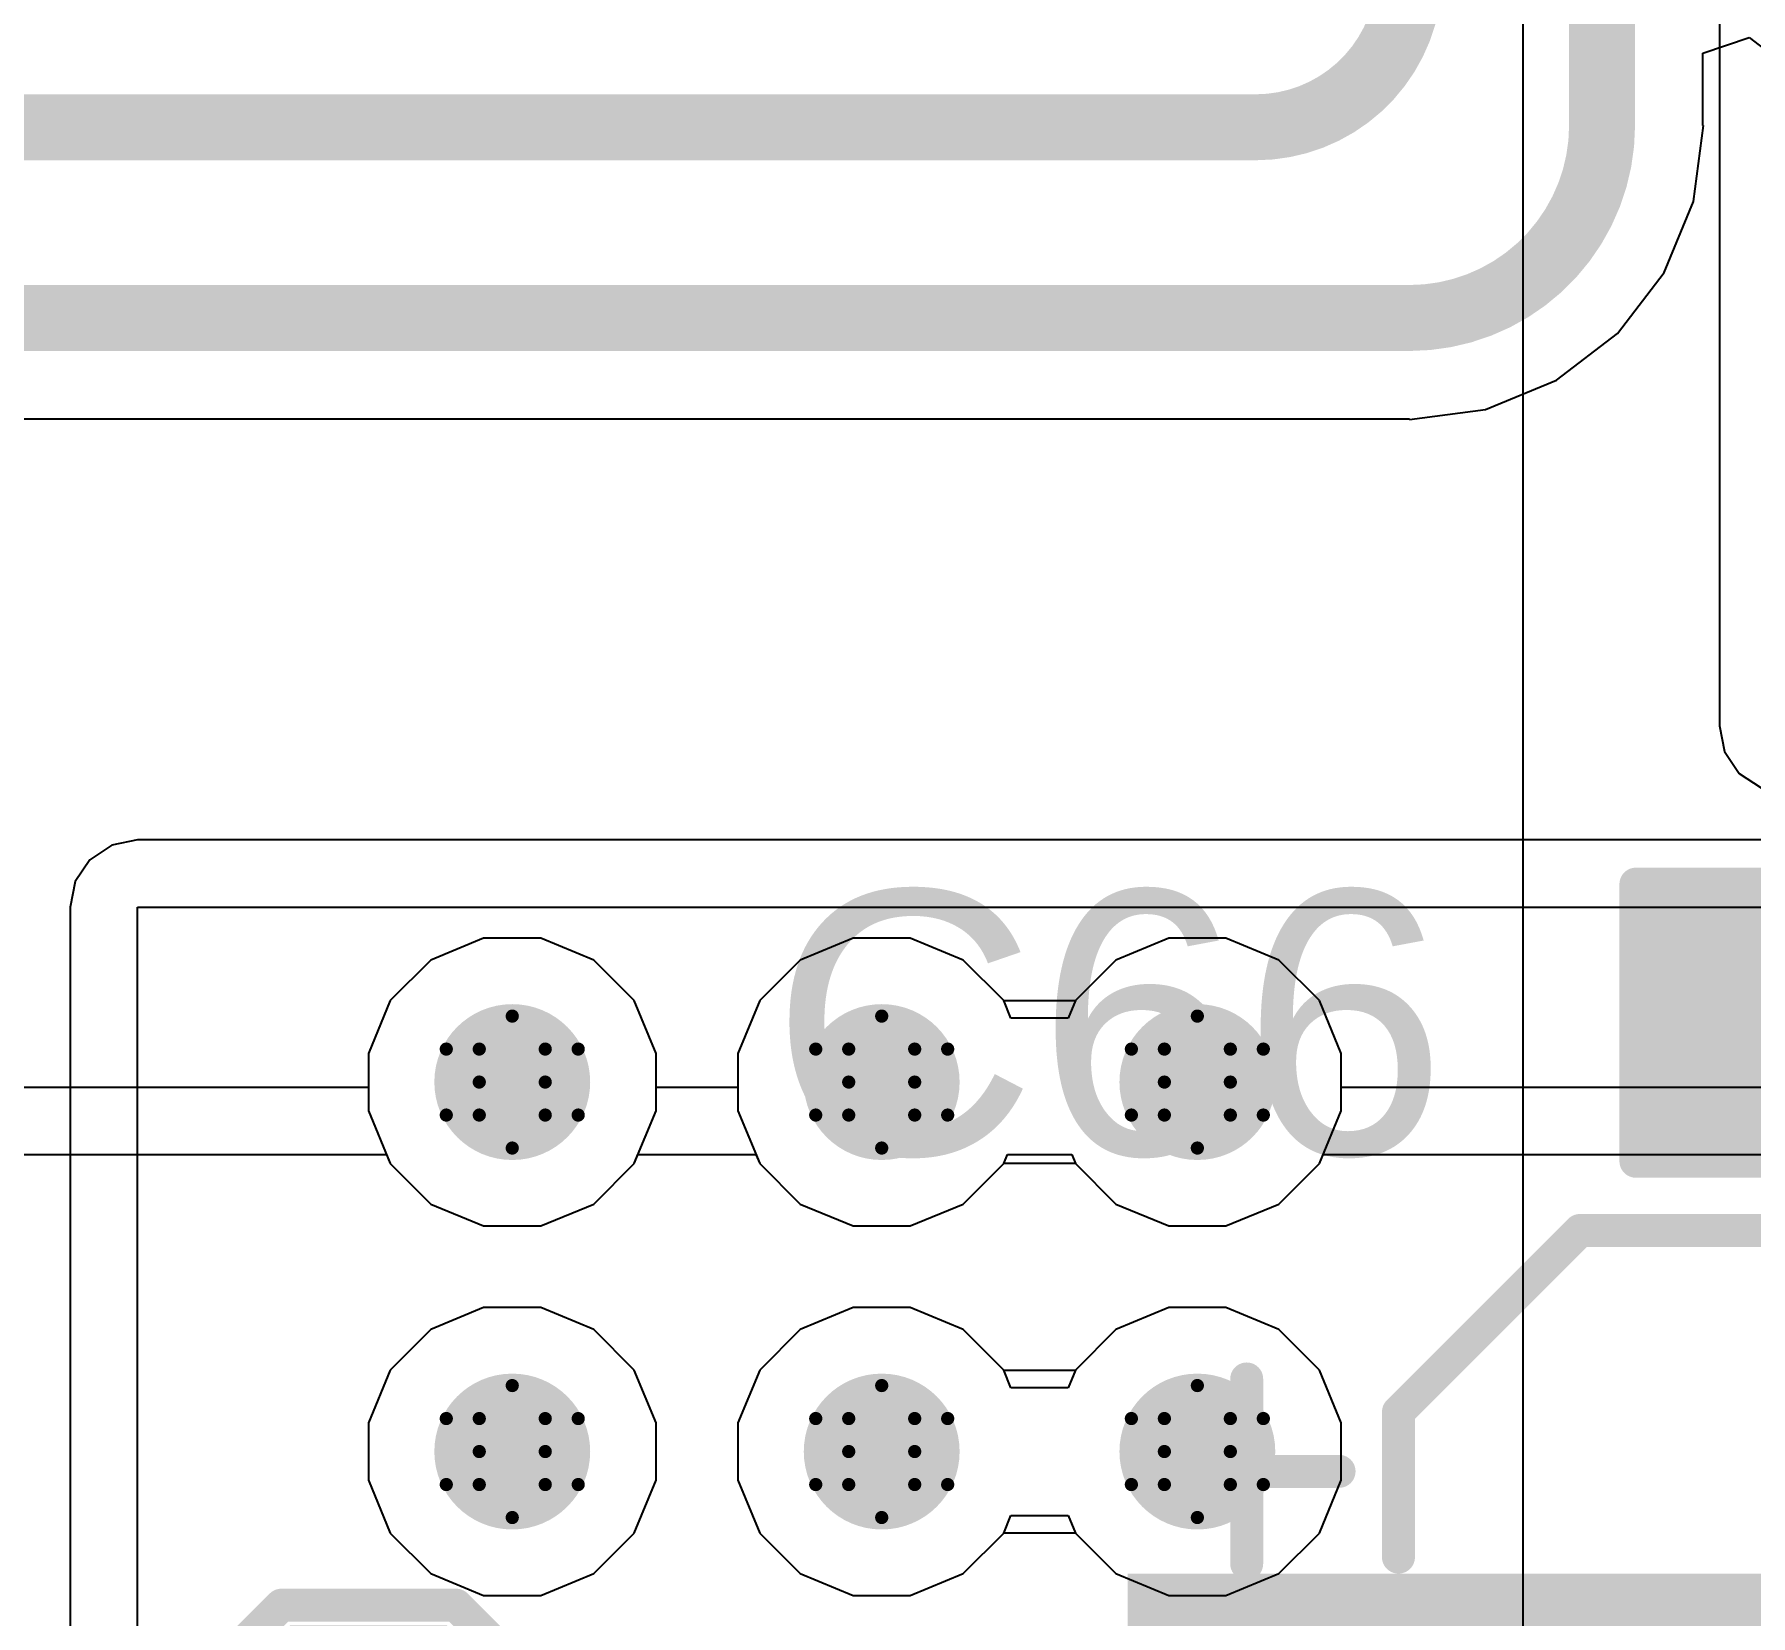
# Model space of a CAD drawing. Header units: inches. Extents: x 24 to 500, y 68 to 269.
# Drawn here: x 353.81 to 360.41, y 127.26 to 133.34 of the extents above; entities that cross this region are included whole.
import ezdxf

# ---------------------------------------------------------------- set-up
doc = ezdxf.new("R2010")
doc.units = ezdxf.units.IN
for name, color, linetype in [('Bottom Layer', 5, 'Continuous'), ('Drill Drawing', 1, 'Continuous'), ('Layer 1', 16, 'Continuous'), ('Layer 2', 76, 'Continuous'), ('Top Layer', 1, 'Continuous'), ('Top Overlay', 2, 'Continuous'), ('Top Paste', 8, 'Continuous'), ('Top Solder', 216, 'Continuous'), ('Via Holes', 16, 'Continuous')]:
    doc.layers.add(name, color=color, linetype=linetype)
doc.styles.add('Arial', font='', dxfattribs={"height": 0.2})
doc.styles.get('Arial').set_extended_font_data('Arial')

# ---------------------------------------------------------------- blocks, each defined once
blk = doc.blocks.new('C___0603_22')
at = {"layer": 'Top Layer'}
for points in [[(-0.381, 0.4445), (-0.381, -0.4445), (-1.143, -0.4445), (-1.143, 0.4445)], [(1.143, 0.4445), (1.143, -0.4445), (0.381, -0.4445), (0.381, 0.4445)]]:
    blk.add_hatch(color=1, dxfattribs=at).paths.add_polyline_path(points)
at = {"layer": 'Top Paste'}
for points in [[(-0.381, 0.4445), (-0.381, -0.4445), (-1.143, -0.4445), (-1.143, 0.4445)], [(1.143, 0.4445), (1.143, -0.4445), (0.381, -0.4445), (0.381, 0.4445)]]:
    blk.add_hatch(color=8, dxfattribs=at).paths.add_polyline_path(points)
at = {"layer": 'Top Solder'}
for points in [[(-0.321, 0.5045), (-0.321, -0.5045), (-1.203, -0.5045), (-1.203, 0.5045)], [(1.203, 0.5045), (1.203, -0.5045), (0.321, -0.5045), (0.321, 0.5045)]]:
    blk.add_hatch(color=216, dxfattribs=at).paths.add_polyline_path(points)
at = {"layer": 'Top Overlay'}
for points in [[(-1.2446, 0.5334, 0.127, 0.127, 0), (-1.2446, -0.5334, 0.127, 0.127, 0)], [(-0.4572, 0.5334, 0.127, 0.127, 0), (-1.2446, 0.5334, 0.127, 0.127, 0)], [(1.2446, 0.5334, 0.127, 0.127, 0), (0.4572, 0.5334, 0.127, 0.127, 0)], [(1.2446, 0.5334, 0.127, 0.127, 0), (1.2446, -0.5334, 0.127, 0.127, 0)], [(-0.4572, -0.5334, 0.127, 0.127, 0), (-1.2446, -0.5334, 0.127, 0.127, 0)], [(1.2446, -0.5334, 0.127, 0.127, 0), (0.4572, -0.5334, 0.127, 0.127, 0)]]:
    blk.add_lwpolyline(points, format="xyseb", dxfattribs=at)
for points in [[(-1.2764, 0.5334, 0.0635, 0.0635, 1), (-1.2128, 0.5334, 0.0635, 0.0635, 1)], [(-1.2764, 0.5334, 0.0635, 0.0635, 1), (-1.2128, 0.5334, 0.0635, 0.0635, 1)], [(-0.4889, 0.5334, 0.0635, 0.0635, 1), (-0.4254, 0.5334, 0.0635, 0.0635, 1)], [(0.4254, 0.5334, 0.0635, 0.0635, 1), (0.4889, 0.5334, 0.0635, 0.0635, 1)], [(1.2128, 0.5334, 0.0635, 0.0635, 1), (1.2764, 0.5334, 0.0635, 0.0635, 1)], [(1.2128, 0.5334, 0.0635, 0.0635, 1), (1.2764, 0.5334, 0.0635, 0.0635, 1)], [(-1.2764, -0.5334, 0.0635, 0.0635, 1), (-1.2128, -0.5334, 0.0635, 0.0635, 1)], [(-1.2764, -0.5334, 0.0635, 0.0635, 1), (-1.2128, -0.5334, 0.0635, 0.0635, 1)], [(-0.4889, -0.5334, 0.0635, 0.0635, 1), (-0.4254, -0.5334, 0.0635, 0.0635, 1)], [(0.4254, -0.5334, 0.0635, 0.0635, 1), (0.4889, -0.5334, 0.0635, 0.0635, 1)], [(1.2128, -0.5334, 0.0635, 0.0635, 1), (1.2764, -0.5334, 0.0635, 0.0635, 1)], [(1.2128, -0.5334, 0.0635, 0.0635, 1), (1.2764, -0.5334, 0.0635, 0.0635, 1)]]:
    blk.add_lwpolyline(points, format="xyseb", close=True, dxfattribs=at)
blk = doc.blocks.new('RVT1E100M0405__23')
at = {"layer": 'Top Layer'}
for points in [[(-3.1, 0.8), (-0.5, 0.8), (-0.5, -0.8), (-3.1, -0.8)], [(0.5, 0.8), (3.1, 0.8), (3.1, -0.8), (0.5, -0.8)]]:
    blk.add_hatch(color=1, dxfattribs=at).paths.add_polyline_path(points)
at = {"layer": 'Top Paste'}
for points in [[(-3.1, 0.8), (-0.5, 0.8), (-0.5, -0.8), (-3.1, -0.8)], [(0.5, 0.8), (3.1, 0.8), (3.1, -0.8), (0.5, -0.8)]]:
    blk.add_hatch(color=8, dxfattribs=at).paths.add_polyline_path(points)
at = {"layer": 'Top Solder'}
for points in [[(-3.2016, 0.9016), (-0.3984, 0.9016), (-0.3984, -0.9016), (-3.2016, -0.9016)], [(0.3984, 0.9016), (3.2016, 0.9016), (3.2016, -0.9016), (0.3984, -0.9016)]]:
    blk.add_hatch(color=216, dxfattribs=at).paths.add_polyline_path(points)
at = {"layer": 'Top Overlay'}
for points in [[(-2.159, 1.524, 0.127, 0.127, 0), (-1.4605, 2.2225, 0.127, 0.127, 0)], [(-1.4605, 2.2225, 0.127, 0.127, 0), (-1.27, 2.2225, 0.127, 0.127, 0)], [(-1.27, 2.2225, 0.127, 0.127, 0), (2.159, 2.2225, 0.127, 0.127, 0)], [(2.159, 0.9906, 0.127, 0.127, 0), (2.159, 2.2225, 0.127, 0.127, 0)], [(-2.7432, 0.9398, 0.127, 0.127, 0), (-2.7432, 1.651, 0.127, 0.127, 0)], [(-2.159, 1.524, 0.127, 0.127, 0), (-2.159, 0.9652, 0.127, 0.127, 0)], [(-3.0988, 1.2954, 0.127, 0.127, 0), (-2.3876, 1.2954, 0.127, 0.127, 0)], [(-2.159, -1.524, 0.127, 0.127, 0), (-2.159, -0.9652, 0.127, 0.127, 0)], [(2.159, -2.2225, 0.127, 0.127, 0), (2.159, -0.9906, 0.127, 0.127, 0)], [(-2.159, -1.524, 0.127, 0.127, 0), (-1.4605, -2.2225, 0.127, 0.127, 0)], [(-1.4605, -2.2225, 0.127, 0.127, 0), (-1.27, -2.2225, 0.127, 0.127, 0)], [(-1.27, -2.2225, 0.127, 0.127, 0), (2.159, -2.2225, 0.127, 0.127, 0)]]:
    blk.add_lwpolyline(points, format="xyseb", dxfattribs=at)
for points in [[(-1.4923, 2.2225, 0.0635, 0.0635, 1), (-1.4287, 2.2225, 0.0635, 0.0635, 1)], [(-1.4923, 2.2225, 0.0635, 0.0635, 1), (-1.4287, 2.2225, 0.0635, 0.0635, 1)], [(-1.3017, 2.2225, 0.0635, 0.0635, 1), (-1.2383, 2.2225, 0.0635, 0.0635, 1)], [(-1.3017, 2.2225, 0.0635, 0.0635, 1), (-1.2383, 2.2225, 0.0635, 0.0635, 1)], [(2.1273, 2.2225, 0.0635, 0.0635, 1), (2.1907, 2.2225, 0.0635, 0.0635, 1)], [(2.1273, 2.2225, 0.0635, 0.0635, 1), (2.1907, 2.2225, 0.0635, 0.0635, 1)], [(-2.775, 1.651, 0.0635, 0.0635, 1), (-2.7115, 1.651, 0.0635, 0.0635, 1)], [(-2.1907, 1.524, 0.0635, 0.0635, 1), (-2.1273, 1.524, 0.0635, 0.0635, 1)], [(-2.1907, 1.524, 0.0635, 0.0635, 1), (-2.1273, 1.524, 0.0635, 0.0635, 1)], [(-3.1305, 1.2954, 0.0635, 0.0635, 1), (-3.0671, 1.2954, 0.0635, 0.0635, 1)], [(-2.4194, 1.2954, 0.0635, 0.0635, 1), (-2.3559, 1.2954, 0.0635, 0.0635, 1)], [(-2.775, 0.9398, 0.0635, 0.0635, 1), (-2.7115, 0.9398, 0.0635, 0.0635, 1)], [(-2.1907, 0.9652, 0.0635, 0.0635, 1), (-2.1272, 0.9652, 0.0635, 0.0635, 1)], [(2.1273, 0.9906, 0.0635, 0.0635, 1), (2.1907, 0.9906, 0.0635, 0.0635, 1)], [(-2.1907, -0.9652, 0.0635, 0.0635, 1), (-2.1272, -0.9652, 0.0635, 0.0635, 1)], [(2.1273, -0.9906, 0.0635, 0.0635, 1), (2.1907, -0.9906, 0.0635, 0.0635, 1)], [(-2.1907, -1.524, 0.0635, 0.0635, 1), (-2.1273, -1.524, 0.0635, 0.0635, 1)], [(-2.1907, -1.524, 0.0635, 0.0635, 1), (-2.1273, -1.524, 0.0635, 0.0635, 1)], [(-1.4923, -2.2225, 0.0635, 0.0635, 1), (-1.4287, -2.2225, 0.0635, 0.0635, 1)], [(-1.4923, -2.2225, 0.0635, 0.0635, 1), (-1.4287, -2.2225, 0.0635, 0.0635, 1)], [(-1.3017, -2.2225, 0.0635, 0.0635, 1), (-1.2383, -2.2225, 0.0635, 0.0635, 1)], [(-1.3017, -2.2225, 0.0635, 0.0635, 1), (-1.2383, -2.2225, 0.0635, 0.0635, 1)], [(2.1273, -2.2225, 0.0635, 0.0635, 1), (2.1907, -2.2225, 0.0635, 0.0635, 1)], [(2.1273, -2.2225, 0.0635, 0.0635, 1), (2.1907, -2.2225, 0.0635, 0.0635, 1)]]:
    blk.add_lwpolyline(points, format="xyseb", close=True, dxfattribs=at)
blk = doc.blocks.new('T____________0_5___165')
at = {"layer": 'Top Layer'}
blk.add_hatch(color=1, dxfattribs=at).paths.add_polyline_path([(0.25, 0.5), (-0.25, 0.5), (-0.5, 0.25), (-0.5, -0.25), (-0.25, -0.5), (0.25, -0.5), (0.5, -0.25), (0.5, 0.25)])
at = {"layer": 'Top Paste'}
blk.add_hatch(color=8, dxfattribs=at).paths.add_polyline_path([(0.25, 0.5), (-0.25, 0.5), (-0.5, 0.25), (-0.5, -0.25), (-0.25, -0.5), (0.25, -0.5), (0.5, -0.25), (0.5, 0.25)])
at = {"layer": 'Top Solder'}
blk.add_hatch(color=216, dxfattribs=at).paths.add_polyline_path([(0.3008, 0.6016), (-0.3008, 0.6016), (-0.6016, 0.3008), (-0.6016, -0.3008), (-0.3008, -0.6016), (0.3008, -0.6016), (0.6016, -0.3008), (0.6016, 0.3008)])
at = {"layer": 'Top Overlay'}
for points in [[(-0.3355, 0.6795, 0.127, 0.127, 0), (-0.6819, 0.3331, 0.127, 0.127, 0)], [(0.3365, 0.6795, 0.127, 0.127, 0), (-0.3355, 0.6795, 0.127, 0.127, 0)], [(0.6836, 0.3323, 0.127, 0.127, 0), (0.3365, 0.6795, 0.127, 0.127, 0)], [(-0.6819, 0.3331, 0.127, 0.127, 0), (-0.6819, -0.3342, 0.127, 0.127, 0)], [(0.6836, 0.3323, 0.127, 0.127, 0), (0.6836, -0.3298, 0.127, 0.127, 0)], [(-0.3374, -0.6786, 0.127, 0.127, 0), (-0.6819, -0.3342, 0.127, 0.127, 0)], [(0.6836, -0.3298, 0.127, 0.127, 0), (0.3349, -0.6786, 0.127, 0.127, 0)], [(0.3349, -0.6786, 0.127, 0.127, 0), (-0.3374, -0.6786, 0.127, 0.127, 0)]]:
    blk.add_lwpolyline(points, format="xyseb", dxfattribs=at)
for points in [[(-0.3673, 0.6795, 0.0635, 0.0635, 1), (-0.3038, 0.6795, 0.0635, 0.0635, 1)], [(-0.3673, 0.6795, 0.0635, 0.0635, 1), (-0.3038, 0.6795, 0.0635, 0.0635, 1)], [(0.3047, 0.6795, 0.0635, 0.0635, 1), (0.3682, 0.6795, 0.0635, 0.0635, 1)], [(0.3047, 0.6795, 0.0635, 0.0635, 1), (0.3682, 0.6795, 0.0635, 0.0635, 1)], [(-0.7136, 0.3331, 0.0635, 0.0635, 1), (-0.6501, 0.3331, 0.0635, 0.0635, 1)], [(-0.7136, 0.3331, 0.0635, 0.0635, 1), (-0.6501, 0.3331, 0.0635, 0.0635, 1)], [(0.6519, 0.3323, 0.0635, 0.0635, 1), (0.7154, 0.3323, 0.0635, 0.0635, 1)], [(0.6519, 0.3323, 0.0635, 0.0635, 1), (0.7154, 0.3323, 0.0635, 0.0635, 1)], [(-0.7136, -0.3342, 0.0635, 0.0635, 1), (-0.6501, -0.3342, 0.0635, 0.0635, 1)], [(-0.7136, -0.3342, 0.0635, 0.0635, 1), (-0.6501, -0.3342, 0.0635, 0.0635, 1)], [(0.6519, -0.3298, 0.0635, 0.0635, 1), (0.7154, -0.3298, 0.0635, 0.0635, 1)], [(0.6519, -0.3298, 0.0635, 0.0635, 1), (0.7154, -0.3298, 0.0635, 0.0635, 1)], [(-0.3691, -0.6786, 0.0635, 0.0635, 1), (-0.3056, -0.6786, 0.0635, 0.0635, 1)], [(-0.3691, -0.6786, 0.0635, 0.0635, 1), (-0.3056, -0.6786, 0.0635, 0.0635, 1)], [(0.3031, -0.6786, 0.0635, 0.0635, 1), (0.3666, -0.6786, 0.0635, 0.0635, 1)], [(0.3031, -0.6786, 0.0635, 0.0635, 1), (0.3666, -0.6786, 0.0635, 0.0635, 1)]]:
    blk.add_lwpolyline(points, format="xyseb", close=True, dxfattribs=at)

msp = doc.modelspace()

# ---------------------------------------------------------------- hatches: boundary and pattern name
at = {"layer": 'Bottom Layer'}
h = msp.add_hatch(color=5, dxfattribs=at)
edge = h.paths.add_edge_path()
edge.add_arc((355.6459, 129.3114), 0.3, 0, 360)
h = msp.add_hatch(color=5, dxfattribs=at)
edge = h.paths.add_edge_path()
edge.add_arc((357.0683, 129.3114), 0.3, 0, 360)
h = msp.add_hatch(color=5, dxfattribs=at)
edge = h.paths.add_edge_path()
edge.add_arc((358.2836, 129.3114), 0.3, 0, 360)
h = msp.add_hatch(color=5, dxfattribs=at)
edge = h.paths.add_edge_path()
edge.add_arc((355.6459, 127.889), 0.3, 0, 360)
h = msp.add_hatch(color=5, dxfattribs=at)
edge = h.paths.add_edge_path()
edge.add_arc((357.0683, 127.889), 0.3, 0, 360)
h = msp.add_hatch(color=5, dxfattribs=at)
edge = h.paths.add_edge_path()
edge.add_arc((358.2836, 127.889), 0.3, 0, 360)
at = {"layer": 'Layer 1'}
h = msp.add_hatch(color=16, dxfattribs=at)
edge = h.paths.add_edge_path()
edge.add_arc((355.6459, 129.3114), 0.3, 0, 360)
h = msp.add_hatch(color=16, dxfattribs=at)
edge = h.paths.add_edge_path()
edge.add_arc((357.0683, 129.3114), 0.3, 0, 360)
h = msp.add_hatch(color=16, dxfattribs=at)
edge = h.paths.add_edge_path()
edge.add_arc((358.2836, 129.3114), 0.3, 0, 360)
h = msp.add_hatch(color=16, dxfattribs=at)
edge = h.paths.add_edge_path()
edge.add_arc((355.6459, 127.889), 0.3, 0, 360)
h = msp.add_hatch(color=16, dxfattribs=at)
edge = h.paths.add_edge_path()
edge.add_arc((357.0683, 127.889), 0.3, 0, 360)
h = msp.add_hatch(color=16, dxfattribs=at)
edge = h.paths.add_edge_path()
edge.add_arc((358.2836, 127.889), 0.3, 0, 360)
at = {"layer": 'Layer 2'}
h = msp.add_hatch(color=76, dxfattribs=at)
edge = h.paths.add_edge_path()
edge.add_arc((355.6459, 129.3114), 0.3, 0, 360)
h = msp.add_hatch(color=76, dxfattribs=at)
edge = h.paths.add_edge_path()
edge.add_arc((357.0683, 129.3114), 0.3, 0, 360)
h = msp.add_hatch(color=76, dxfattribs=at)
edge = h.paths.add_edge_path()
edge.add_arc((358.2836, 129.3114), 0.3, 0, 360)
h = msp.add_hatch(color=76, dxfattribs=at)
edge = h.paths.add_edge_path()
edge.add_arc((355.6459, 127.889), 0.3, 0, 360)
h = msp.add_hatch(color=76, dxfattribs=at)
edge = h.paths.add_edge_path()
edge.add_arc((357.0683, 127.889), 0.3, 0, 360)
h = msp.add_hatch(color=76, dxfattribs=at)
edge = h.paths.add_edge_path()
edge.add_arc((358.2836, 127.889), 0.3, 0, 360)
at = {"layer": 'Top Layer'}
h = msp.add_hatch(color=1, dxfattribs=at)
edge = h.paths.add_edge_path()
edge.add_arc((355.6459, 129.3114), 0.3, 0, 360)
h = msp.add_hatch(color=1, dxfattribs=at)
edge = h.paths.add_edge_path()
edge.add_arc((357.0683, 129.3114), 0.3, 0, 360)
h = msp.add_hatch(color=1, dxfattribs=at)
edge = h.paths.add_edge_path()
edge.add_arc((358.2836, 129.3114), 0.3, 0, 360)
h = msp.add_hatch(color=1, dxfattribs=at)
edge = h.paths.add_edge_path()
edge.add_arc((355.6459, 127.889), 0.3, 0, 360)
h = msp.add_hatch(color=1, dxfattribs=at)
edge = h.paths.add_edge_path()
edge.add_arc((357.0683, 127.889), 0.3, 0, 360)
h = msp.add_hatch(color=1, dxfattribs=at)
edge = h.paths.add_edge_path()
edge.add_arc((358.2836, 127.889), 0.3, 0, 360)
at = {"layer": 'Via Holes'}
h = msp.add_hatch(color=7, dxfattribs=at)
edge = h.paths.add_edge_path()
edge.add_arc((355.6459, 129.3114), 0.15, 0, 360)
h = msp.add_hatch(color=7, dxfattribs=at)
edge = h.paths.add_edge_path()
edge.add_arc((357.0683, 129.3114), 0.15, 0, 360)
h = msp.add_hatch(color=7, dxfattribs=at)
edge = h.paths.add_edge_path()
edge.add_arc((358.2836, 129.3114), 0.15, 0, 360)
h = msp.add_hatch(color=7, dxfattribs=at)
edge = h.paths.add_edge_path()
edge.add_arc((355.6459, 127.889), 0.15, 0, 360)
h = msp.add_hatch(color=7, dxfattribs=at)
edge = h.paths.add_edge_path()
edge.add_arc((357.0683, 127.889), 0.15, 0, 360)
h = msp.add_hatch(color=7, dxfattribs=at)
edge = h.paths.add_edge_path()
edge.add_arc((358.2836, 127.889), 0.15, 0, 360)

# ---------------------------------------------------------------- linework, layer by layer
at = {"layer": 'Bottom Layer'}
for p, q in [((360.294, 137.5297), (360.294, 130.683)), ((360.294, 130.683), (360.3137, 130.5839)), ((360.3137, 130.5839), (360.3699, 130.4999)), ((360.3699, 130.4999), (360.4539, 130.4437)), ((355.5357, 129.8654), (355.332, 129.7811)), ((355.7561, 129.8654), (355.5357, 129.8654)), ((355.9597, 129.7811), (355.7561, 129.8654)), ((356.9581, 129.8654), (356.7544, 129.7811)), ((357.1785, 129.8654), (356.9581, 129.8654)), ((357.3821, 129.7811), (357.1785, 129.8654)), ((358.1734, 129.8654), (357.9698, 129.7811)), ((358.3938, 129.8654), (358.1734, 129.8654)), ((358.5974, 129.7811), (358.3938, 129.8654)), ((355.332, 129.7811), (355.1762, 129.6252)), ((356.1155, 129.6252), (355.9597, 129.7811)), ((356.7544, 129.7811), (356.5986, 129.6252)), ((357.5379, 129.6252), (357.3821, 129.7811)), ((357.9698, 129.7811), (357.814, 129.6252)), ((358.7533, 129.6252), (358.5974, 129.7811)), ((355.1762, 129.6252), (355.0919, 129.4216)), ((356.1999, 129.4216), (356.1155, 129.6252)), ((356.5986, 129.6252), (356.5143, 129.4216)), ((357.5661, 129.5572), (357.5379, 129.6252)), ((357.814, 129.6252), (357.7858, 129.5572)), ((358.8376, 129.4216), (358.7533, 129.6252)), ((357.7858, 129.5572), (357.5661, 129.5572)), ((355.0919, 129.4216), (355.0919, 129.291)), ((356.1999, 129.291), (356.1999, 129.4216)), ((356.5143, 129.4216), (356.5143, 129.291)), ((358.8376, 129.291), (358.8376, 129.4216)), ((355.0919, 129.291), (349.3893, 129.291)), ((356.5143, 129.291), (356.1999, 129.291)), ((362.7955, 129.291), (358.8376, 129.291)), ((347.1672, 129.032), (355.1619, 129.032)), ((355.1619, 129.032), (355.1762, 128.9976)), ((355.1762, 128.9976), (355.332, 128.8417)), ((355.9597, 128.8417), (356.1155, 128.9976)), ((356.1155, 128.9976), (356.1298, 129.032)), ((356.1298, 129.032), (356.5843, 129.032)), ((356.5843, 129.032), (356.5986, 128.9976)), ((356.5986, 128.9976), (356.7544, 128.8417)), ((357.3821, 128.8417), (357.5379, 128.9976)), ((357.5379, 128.9976), (357.5522, 129.032)), ((357.5522, 129.032), (357.7997, 129.032)), ((357.7997, 129.032), (357.814, 128.9976)), ((357.814, 128.9976), (357.9698, 128.8417)), ((358.5974, 128.8417), (358.7533, 128.9976)), ((358.7533, 128.9976), (358.7675, 129.032)), ((358.7675, 129.032), (362.7955, 129.032)), ((355.332, 128.8417), (355.5357, 128.7574)), ((355.7561, 128.7574), (355.9597, 128.8417)), ((356.7544, 128.8417), (356.9581, 128.7574)), ((357.1785, 128.7574), (357.3821, 128.8417)), ((357.9698, 128.8417), (358.1734, 128.7574)), ((358.3938, 128.7574), (358.5974, 128.8417)), ((355.5357, 128.7574), (355.7561, 128.7574)), ((356.9581, 128.7574), (357.1785, 128.7574)), ((358.1734, 128.7574), (358.3938, 128.7574)), ((355.5357, 128.443), (355.332, 128.3587)), ((355.7561, 128.443), (355.5357, 128.443)), ((355.9597, 128.3587), (355.7561, 128.443)), ((356.9581, 128.443), (356.7544, 128.3587)), ((357.1785, 128.443), (356.9581, 128.443)), ((357.3821, 128.3587), (357.1785, 128.443)), ((358.1734, 128.443), (357.9698, 128.3587)), ((358.3938, 128.443), (358.1734, 128.443)), ((358.5974, 128.3587), (358.3938, 128.443)), ((355.332, 128.3587), (355.1762, 128.2028)), ((356.1155, 128.2028), (355.9597, 128.3587)), ((356.7544, 128.3587), (356.5986, 128.2028)), ((357.5379, 128.2028), (357.3821, 128.3587)), ((357.9698, 128.3587), (357.814, 128.2028)), ((358.7533, 128.2028), (358.5974, 128.3587)), ((355.1762, 128.2028), (355.0919, 127.9992)), ((356.1999, 127.9992), (356.1155, 128.2028)), ((356.5986, 128.2028), (356.5143, 127.9992)), ((357.5661, 128.1348), (357.5379, 128.2028)), ((357.814, 128.2028), (357.7858, 128.1348)), ((358.8376, 127.9992), (358.7533, 128.2028)), ((357.7858, 128.1348), (357.5661, 128.1348)), ((355.0919, 127.9992), (355.0919, 127.7788)), ((356.1999, 127.7788), (356.1999, 127.9992)), ((356.5143, 127.9992), (356.5143, 127.7788)), ((358.8376, 127.7788), (358.8376, 127.9992)), ((355.0919, 127.7788), (355.1762, 127.5752)), ((356.1155, 127.5752), (356.1999, 127.7788)), ((356.5143, 127.7788), (356.5986, 127.5752)), ((358.7533, 127.5752), (358.8376, 127.7788)), ((357.5379, 127.5752), (357.5661, 127.6432)), ((357.5661, 127.6432), (357.7858, 127.6432)), ((357.7858, 127.6432), (357.814, 127.5752)), ((355.1762, 127.5752), (355.332, 127.4193)), ((355.9597, 127.4193), (356.1155, 127.5752)), ((356.5986, 127.5752), (356.7544, 127.4193)), ((357.3821, 127.4193), (357.5379, 127.5752)), ((357.814, 127.5752), (357.9698, 127.4193)), ((358.5974, 127.4193), (358.7533, 127.5752)), ((355.332, 127.4193), (355.5357, 127.335)), ((355.7561, 127.335), (355.9597, 127.4193)), ((356.7544, 127.4193), (356.9581, 127.335)), ((357.1785, 127.335), (357.3821, 127.4193)), ((357.9698, 127.4193), (358.1734, 127.335)), ((358.3938, 127.335), (358.5974, 127.4193)), ((355.5357, 127.335), (355.7561, 127.335)), ((356.9581, 127.335), (357.1785, 127.335)), ((358.1734, 127.335), (358.3938, 127.335))]:
    msp.add_line(p, q, dxfattribs=at)
at = {"layer": 'Drill Drawing'}
for points in [[(355.5189, 129.4384, 0.0508, 0.0508, 0), (355.6459, 129.5654, 0.0508, 0.0508, 0)], [(355.6459, 129.5654, 0.0508, 0.0508, 0), (355.7729, 129.4384, 0.0508, 0.0508, 0)], [(356.9413, 129.4384, 0.0508, 0.0508, 0), (357.0683, 129.5654, 0.0508, 0.0508, 0)], [(357.0683, 129.5654, 0.0508, 0.0508, 0), (357.1953, 129.4384, 0.0508, 0.0508, 0)], [(358.1566, 129.4384, 0.0508, 0.0508, 0), (358.2836, 129.5654, 0.0508, 0.0508, 0)], [(358.2836, 129.5654, 0.0508, 0.0508, 0), (358.4106, 129.4384, 0.0508, 0.0508, 0)], [(355.3919, 129.4384, 0.0508, 0.0508, 0), (355.5189, 129.3114, 0.0508, 0.0508, 0)], [(355.3919, 129.4384, 0.0508, 0.0508, 0), (355.5189, 129.4384, 0.0508, 0.0508, 0)], [(355.7729, 129.4384, 0.0508, 0.0508, 0), (355.8999, 129.4384, 0.0508, 0.0508, 0)], [(355.7729, 129.3114, 0.0508, 0.0508, 0), (355.8999, 129.4384, 0.0508, 0.0508, 0)], [(356.8143, 129.4384, 0.0508, 0.0508, 0), (356.9413, 129.3114, 0.0508, 0.0508, 0)], [(356.8143, 129.4384, 0.0508, 0.0508, 0), (356.9413, 129.4384, 0.0508, 0.0508, 0)], [(357.1953, 129.4384, 0.0508, 0.0508, 0), (357.3223, 129.4384, 0.0508, 0.0508, 0)], [(357.1953, 129.3114, 0.0508, 0.0508, 0), (357.3223, 129.4384, 0.0508, 0.0508, 0)], [(358.0296, 129.4384, 0.0508, 0.0508, 0), (358.1566, 129.3114, 0.0508, 0.0508, 0)], [(358.0296, 129.4384, 0.0508, 0.0508, 0), (358.1566, 129.4384, 0.0508, 0.0508, 0)], [(358.4106, 129.4384, 0.0508, 0.0508, 0), (358.5376, 129.4384, 0.0508, 0.0508, 0)], [(358.4106, 129.3114, 0.0508, 0.0508, 0), (358.5376, 129.4384, 0.0508, 0.0508, 0)], [(355.3919, 129.1844, 0.0508, 0.0508, 0), (355.5189, 129.3114, 0.0508, 0.0508, 0)], [(355.7729, 129.3114, 0.0508, 0.0508, 0), (355.8999, 129.1844, 0.0508, 0.0508, 0)], [(356.8143, 129.1844, 0.0508, 0.0508, 0), (356.9413, 129.3114, 0.0508, 0.0508, 0)], [(357.1953, 129.3114, 0.0508, 0.0508, 0), (357.3223, 129.1844, 0.0508, 0.0508, 0)], [(358.0296, 129.1844, 0.0508, 0.0508, 0), (358.1566, 129.3114, 0.0508, 0.0508, 0)], [(358.4106, 129.3114, 0.0508, 0.0508, 0), (358.5376, 129.1844, 0.0508, 0.0508, 0)], [(355.3919, 129.1844, 0.0508, 0.0508, 0), (355.5189, 129.1844, 0.0508, 0.0508, 0)], [(355.5189, 129.1844, 0.0508, 0.0508, 0), (355.6459, 129.0574, 0.0508, 0.0508, 0)], [(355.6459, 129.0574, 0.0508, 0.0508, 0), (355.7729, 129.1844, 0.0508, 0.0508, 0)], [(355.7729, 129.1844, 0.0508, 0.0508, 0), (355.8999, 129.1844, 0.0508, 0.0508, 0)], [(356.8143, 129.1844, 0.0508, 0.0508, 0), (356.9413, 129.1844, 0.0508, 0.0508, 0)], [(356.9413, 129.1844, 0.0508, 0.0508, 0), (357.0683, 129.0574, 0.0508, 0.0508, 0)], [(357.0683, 129.0574, 0.0508, 0.0508, 0), (357.1953, 129.1844, 0.0508, 0.0508, 0)], [(357.1953, 129.1844, 0.0508, 0.0508, 0), (357.3223, 129.1844, 0.0508, 0.0508, 0)], [(358.0296, 129.1844, 0.0508, 0.0508, 0), (358.1566, 129.1844, 0.0508, 0.0508, 0)], [(358.1566, 129.1844, 0.0508, 0.0508, 0), (358.2836, 129.0574, 0.0508, 0.0508, 0)], [(358.2836, 129.0574, 0.0508, 0.0508, 0), (358.4106, 129.1844, 0.0508, 0.0508, 0)], [(358.4106, 129.1844, 0.0508, 0.0508, 0), (358.5376, 129.1844, 0.0508, 0.0508, 0)], [(355.5189, 128.016, 0.0508, 0.0508, 0), (355.6459, 128.143, 0.0508, 0.0508, 0)], [(355.6459, 128.143, 0.0508, 0.0508, 0), (355.7729, 128.016, 0.0508, 0.0508, 0)], [(356.9413, 128.016, 0.0508, 0.0508, 0), (357.0683, 128.143, 0.0508, 0.0508, 0)], [(357.0683, 128.143, 0.0508, 0.0508, 0), (357.1953, 128.016, 0.0508, 0.0508, 0)], [(358.1566, 128.016, 0.0508, 0.0508, 0), (358.2836, 128.143, 0.0508, 0.0508, 0)], [(358.2836, 128.143, 0.0508, 0.0508, 0), (358.4106, 128.016, 0.0508, 0.0508, 0)], [(355.3919, 128.016, 0.0508, 0.0508, 0), (355.5189, 127.889, 0.0508, 0.0508, 0)], [(355.3919, 128.016, 0.0508, 0.0508, 0), (355.5189, 128.016, 0.0508, 0.0508, 0)], [(355.7729, 128.016, 0.0508, 0.0508, 0), (355.8999, 128.016, 0.0508, 0.0508, 0)], [(355.7729, 127.889, 0.0508, 0.0508, 0), (355.8999, 128.016, 0.0508, 0.0508, 0)], [(356.8143, 128.016, 0.0508, 0.0508, 0), (356.9413, 127.889, 0.0508, 0.0508, 0)], [(356.8143, 128.016, 0.0508, 0.0508, 0), (356.9413, 128.016, 0.0508, 0.0508, 0)], [(357.1953, 128.016, 0.0508, 0.0508, 0), (357.3223, 128.016, 0.0508, 0.0508, 0)], [(357.1953, 127.889, 0.0508, 0.0508, 0), (357.3223, 128.016, 0.0508, 0.0508, 0)], [(358.0296, 128.016, 0.0508, 0.0508, 0), (358.1566, 127.889, 0.0508, 0.0508, 0)], [(358.0296, 128.016, 0.0508, 0.0508, 0), (358.1566, 128.016, 0.0508, 0.0508, 0)], [(358.4106, 128.016, 0.0508, 0.0508, 0), (358.5376, 128.016, 0.0508, 0.0508, 0)], [(358.4106, 127.889, 0.0508, 0.0508, 0), (358.5376, 128.016, 0.0508, 0.0508, 0)], [(355.3919, 127.762, 0.0508, 0.0508, 0), (355.5189, 127.889, 0.0508, 0.0508, 0)], [(355.7729, 127.889, 0.0508, 0.0508, 0), (355.8999, 127.762, 0.0508, 0.0508, 0)], [(356.8143, 127.762, 0.0508, 0.0508, 0), (356.9413, 127.889, 0.0508, 0.0508, 0)], [(357.1953, 127.889, 0.0508, 0.0508, 0), (357.3223, 127.762, 0.0508, 0.0508, 0)], [(358.0296, 127.762, 0.0508, 0.0508, 0), (358.1566, 127.889, 0.0508, 0.0508, 0)], [(358.4106, 127.889, 0.0508, 0.0508, 0), (358.5376, 127.762, 0.0508, 0.0508, 0)], [(355.3919, 127.762, 0.0508, 0.0508, 0), (355.5189, 127.762, 0.0508, 0.0508, 0)], [(355.5189, 127.762, 0.0508, 0.0508, 0), (355.6459, 127.635, 0.0508, 0.0508, 0)], [(355.6459, 127.635, 0.0508, 0.0508, 0), (355.7729, 127.762, 0.0508, 0.0508, 0)], [(355.7729, 127.762, 0.0508, 0.0508, 0), (355.8999, 127.762, 0.0508, 0.0508, 0)], [(356.8143, 127.762, 0.0508, 0.0508, 0), (356.9413, 127.762, 0.0508, 0.0508, 0)], [(356.9413, 127.762, 0.0508, 0.0508, 0), (357.0683, 127.635, 0.0508, 0.0508, 0)], [(357.0683, 127.635, 0.0508, 0.0508, 0), (357.1953, 127.762, 0.0508, 0.0508, 0)], [(357.1953, 127.762, 0.0508, 0.0508, 0), (357.3223, 127.762, 0.0508, 0.0508, 0)], [(358.0296, 127.762, 0.0508, 0.0508, 0), (358.1566, 127.762, 0.0508, 0.0508, 0)], [(358.1566, 127.762, 0.0508, 0.0508, 0), (358.2836, 127.635, 0.0508, 0.0508, 0)], [(358.2836, 127.635, 0.0508, 0.0508, 0), (358.4106, 127.762, 0.0508, 0.0508, 0)], [(358.4106, 127.762, 0.0508, 0.0508, 0), (358.5376, 127.762, 0.0508, 0.0508, 0)]]:
    msp.add_lwpolyline(points, format="xyseb", dxfattribs=at)
for points in [[(355.6332, 129.5654, 0.0254, 0.0254, 1), (355.6586, 129.5654, 0.0254, 0.0254, 1)], [(355.6332, 129.5654, 0.0254, 0.0254, 1), (355.6586, 129.5654, 0.0254, 0.0254, 1)], [(357.0556, 129.5654, 0.0254, 0.0254, 1), (357.081, 129.5654, 0.0254, 0.0254, 1)], [(357.0556, 129.5654, 0.0254, 0.0254, 1), (357.081, 129.5654, 0.0254, 0.0254, 1)], [(358.2709, 129.5654, 0.0254, 0.0254, 1), (358.2963, 129.5654, 0.0254, 0.0254, 1)], [(358.2709, 129.5654, 0.0254, 0.0254, 1), (358.2963, 129.5654, 0.0254, 0.0254, 1)], [(355.3792, 129.4384, 0.0254, 0.0254, 1), (355.4046, 129.4384, 0.0254, 0.0254, 1)], [(355.3792, 129.4384, 0.0254, 0.0254, 1), (355.4046, 129.4384, 0.0254, 0.0254, 1)], [(355.5062, 129.4384, 0.0254, 0.0254, 1), (355.5316, 129.4384, 0.0254, 0.0254, 1)], [(355.5062, 129.4384, 0.0254, 0.0254, 1), (355.5316, 129.4384, 0.0254, 0.0254, 1)], [(355.7602, 129.4384, 0.0254, 0.0254, 1), (355.7856, 129.4384, 0.0254, 0.0254, 1)], [(355.7602, 129.4384, 0.0254, 0.0254, 1), (355.7856, 129.4384, 0.0254, 0.0254, 1)], [(355.8872, 129.4384, 0.0254, 0.0254, 1), (355.9126, 129.4384, 0.0254, 0.0254, 1)], [(355.8872, 129.4384, 0.0254, 0.0254, 1), (355.9126, 129.4384, 0.0254, 0.0254, 1)], [(356.8016, 129.4384, 0.0254, 0.0254, 1), (356.827, 129.4384, 0.0254, 0.0254, 1)], [(356.8016, 129.4384, 0.0254, 0.0254, 1), (356.827, 129.4384, 0.0254, 0.0254, 1)], [(356.9286, 129.4384, 0.0254, 0.0254, 1), (356.954, 129.4384, 0.0254, 0.0254, 1)], [(356.9286, 129.4384, 0.0254, 0.0254, 1), (356.954, 129.4384, 0.0254, 0.0254, 1)], [(357.1826, 129.4384, 0.0254, 0.0254, 1), (357.208, 129.4384, 0.0254, 0.0254, 1)], [(357.1826, 129.4384, 0.0254, 0.0254, 1), (357.208, 129.4384, 0.0254, 0.0254, 1)], [(357.3096, 129.4384, 0.0254, 0.0254, 1), (357.335, 129.4384, 0.0254, 0.0254, 1)], [(357.3096, 129.4384, 0.0254, 0.0254, 1), (357.335, 129.4384, 0.0254, 0.0254, 1)], [(358.0169, 129.4384, 0.0254, 0.0254, 1), (358.0423, 129.4384, 0.0254, 0.0254, 1)], [(358.0169, 129.4384, 0.0254, 0.0254, 1), (358.0423, 129.4384, 0.0254, 0.0254, 1)], [(358.1439, 129.4384, 0.0254, 0.0254, 1), (358.1693, 129.4384, 0.0254, 0.0254, 1)], [(358.1439, 129.4384, 0.0254, 0.0254, 1), (358.1693, 129.4384, 0.0254, 0.0254, 1)], [(358.3979, 129.4384, 0.0254, 0.0254, 1), (358.4233, 129.4384, 0.0254, 0.0254, 1)], [(358.3979, 129.4384, 0.0254, 0.0254, 1), (358.4233, 129.4384, 0.0254, 0.0254, 1)], [(358.5249, 129.4384, 0.0254, 0.0254, 1), (358.5503, 129.4384, 0.0254, 0.0254, 1)], [(358.5249, 129.4384, 0.0254, 0.0254, 1), (358.5503, 129.4384, 0.0254, 0.0254, 1)], [(355.5062, 129.3114, 0.0254, 0.0254, 1), (355.5316, 129.3114, 0.0254, 0.0254, 1)], [(355.5062, 129.3114, 0.0254, 0.0254, 1), (355.5316, 129.3114, 0.0254, 0.0254, 1)], [(355.7602, 129.3114, 0.0254, 0.0254, 1), (355.7856, 129.3114, 0.0254, 0.0254, 1)], [(355.7602, 129.3114, 0.0254, 0.0254, 1), (355.7856, 129.3114, 0.0254, 0.0254, 1)], [(356.9286, 129.3114, 0.0254, 0.0254, 1), (356.954, 129.3114, 0.0254, 0.0254, 1)], [(356.9286, 129.3114, 0.0254, 0.0254, 1), (356.954, 129.3114, 0.0254, 0.0254, 1)], [(357.1826, 129.3114, 0.0254, 0.0254, 1), (357.208, 129.3114, 0.0254, 0.0254, 1)], [(357.1826, 129.3114, 0.0254, 0.0254, 1), (357.208, 129.3114, 0.0254, 0.0254, 1)], [(358.1439, 129.3114, 0.0254, 0.0254, 1), (358.1693, 129.3114, 0.0254, 0.0254, 1)], [(358.1439, 129.3114, 0.0254, 0.0254, 1), (358.1693, 129.3114, 0.0254, 0.0254, 1)], [(358.3979, 129.3114, 0.0254, 0.0254, 1), (358.4233, 129.3114, 0.0254, 0.0254, 1)], [(358.3979, 129.3114, 0.0254, 0.0254, 1), (358.4233, 129.3114, 0.0254, 0.0254, 1)], [(355.3792, 129.1844, 0.0254, 0.0254, 1), (355.4046, 129.1844, 0.0254, 0.0254, 1)], [(355.3792, 129.1844, 0.0254, 0.0254, 1), (355.4046, 129.1844, 0.0254, 0.0254, 1)], [(355.5062, 129.1844, 0.0254, 0.0254, 1), (355.5316, 129.1844, 0.0254, 0.0254, 1)], [(355.5062, 129.1844, 0.0254, 0.0254, 1), (355.5316, 129.1844, 0.0254, 0.0254, 1)], [(355.7602, 129.1844, 0.0254, 0.0254, 1), (355.7856, 129.1844, 0.0254, 0.0254, 1)], [(355.7602, 129.1844, 0.0254, 0.0254, 1), (355.7856, 129.1844, 0.0254, 0.0254, 1)], [(355.8872, 129.1844, 0.0254, 0.0254, 1), (355.9126, 129.1844, 0.0254, 0.0254, 1)], [(355.8872, 129.1844, 0.0254, 0.0254, 1), (355.9126, 129.1844, 0.0254, 0.0254, 1)], [(356.8016, 129.1844, 0.0254, 0.0254, 1), (356.827, 129.1844, 0.0254, 0.0254, 1)], [(356.8016, 129.1844, 0.0254, 0.0254, 1), (356.827, 129.1844, 0.0254, 0.0254, 1)], [(356.9286, 129.1844, 0.0254, 0.0254, 1), (356.954, 129.1844, 0.0254, 0.0254, 1)], [(356.9286, 129.1844, 0.0254, 0.0254, 1), (356.954, 129.1844, 0.0254, 0.0254, 1)], [(357.1826, 129.1844, 0.0254, 0.0254, 1), (357.208, 129.1844, 0.0254, 0.0254, 1)], [(357.1826, 129.1844, 0.0254, 0.0254, 1), (357.208, 129.1844, 0.0254, 0.0254, 1)], [(357.3096, 129.1844, 0.0254, 0.0254, 1), (357.335, 129.1844, 0.0254, 0.0254, 1)], [(357.3096, 129.1844, 0.0254, 0.0254, 1), (357.335, 129.1844, 0.0254, 0.0254, 1)], [(358.0169, 129.1844, 0.0254, 0.0254, 1), (358.0423, 129.1844, 0.0254, 0.0254, 1)], [(358.0169, 129.1844, 0.0254, 0.0254, 1), (358.0423, 129.1844, 0.0254, 0.0254, 1)], [(358.1439, 129.1844, 0.0254, 0.0254, 1), (358.1693, 129.1844, 0.0254, 0.0254, 1)], [(358.1439, 129.1844, 0.0254, 0.0254, 1), (358.1693, 129.1844, 0.0254, 0.0254, 1)], [(358.3979, 129.1844, 0.0254, 0.0254, 1), (358.4233, 129.1844, 0.0254, 0.0254, 1)], [(358.3979, 129.1844, 0.0254, 0.0254, 1), (358.4233, 129.1844, 0.0254, 0.0254, 1)], [(358.5249, 129.1844, 0.0254, 0.0254, 1), (358.5503, 129.1844, 0.0254, 0.0254, 1)], [(358.5249, 129.1844, 0.0254, 0.0254, 1), (358.5503, 129.1844, 0.0254, 0.0254, 1)], [(355.6332, 129.0574, 0.0254, 0.0254, 1), (355.6586, 129.0574, 0.0254, 0.0254, 1)], [(355.6332, 129.0574, 0.0254, 0.0254, 1), (355.6586, 129.0574, 0.0254, 0.0254, 1)], [(357.0556, 129.0574, 0.0254, 0.0254, 1), (357.081, 129.0574, 0.0254, 0.0254, 1)], [(357.0556, 129.0574, 0.0254, 0.0254, 1), (357.081, 129.0574, 0.0254, 0.0254, 1)], [(358.2709, 129.0574, 0.0254, 0.0254, 1), (358.2963, 129.0574, 0.0254, 0.0254, 1)], [(358.2709, 129.0574, 0.0254, 0.0254, 1), (358.2963, 129.0574, 0.0254, 0.0254, 1)], [(355.6332, 128.143, 0.0254, 0.0254, 1), (355.6586, 128.143, 0.0254, 0.0254, 1)], [(355.6332, 128.143, 0.0254, 0.0254, 1), (355.6586, 128.143, 0.0254, 0.0254, 1)], [(357.0556, 128.143, 0.0254, 0.0254, 1), (357.081, 128.143, 0.0254, 0.0254, 1)], [(357.0556, 128.143, 0.0254, 0.0254, 1), (357.081, 128.143, 0.0254, 0.0254, 1)], [(358.2709, 128.143, 0.0254, 0.0254, 1), (358.2963, 128.143, 0.0254, 0.0254, 1)], [(358.2709, 128.143, 0.0254, 0.0254, 1), (358.2963, 128.143, 0.0254, 0.0254, 1)], [(355.3792, 128.016, 0.0254, 0.0254, 1), (355.4046, 128.016, 0.0254, 0.0254, 1)], [(355.3792, 128.016, 0.0254, 0.0254, 1), (355.4046, 128.016, 0.0254, 0.0254, 1)], [(355.5062, 128.016, 0.0254, 0.0254, 1), (355.5316, 128.016, 0.0254, 0.0254, 1)], [(355.5062, 128.016, 0.0254, 0.0254, 1), (355.5316, 128.016, 0.0254, 0.0254, 1)], [(355.7602, 128.016, 0.0254, 0.0254, 1), (355.7856, 128.016, 0.0254, 0.0254, 1)], [(355.7602, 128.016, 0.0254, 0.0254, 1), (355.7856, 128.016, 0.0254, 0.0254, 1)], [(355.8872, 128.016, 0.0254, 0.0254, 1), (355.9126, 128.016, 0.0254, 0.0254, 1)], [(355.8872, 128.016, 0.0254, 0.0254, 1), (355.9126, 128.016, 0.0254, 0.0254, 1)], [(356.8016, 128.016, 0.0254, 0.0254, 1), (356.827, 128.016, 0.0254, 0.0254, 1)], [(356.8016, 128.016, 0.0254, 0.0254, 1), (356.827, 128.016, 0.0254, 0.0254, 1)], [(356.9286, 128.016, 0.0254, 0.0254, 1), (356.954, 128.016, 0.0254, 0.0254, 1)], [(356.9286, 128.016, 0.0254, 0.0254, 1), (356.954, 128.016, 0.0254, 0.0254, 1)], [(357.1826, 128.016, 0.0254, 0.0254, 1), (357.208, 128.016, 0.0254, 0.0254, 1)], [(357.1826, 128.016, 0.0254, 0.0254, 1), (357.208, 128.016, 0.0254, 0.0254, 1)], [(357.3096, 128.016, 0.0254, 0.0254, 1), (357.335, 128.016, 0.0254, 0.0254, 1)], [(357.3096, 128.016, 0.0254, 0.0254, 1), (357.335, 128.016, 0.0254, 0.0254, 1)], [(358.0169, 128.016, 0.0254, 0.0254, 1), (358.0423, 128.016, 0.0254, 0.0254, 1)], [(358.0169, 128.016, 0.0254, 0.0254, 1), (358.0423, 128.016, 0.0254, 0.0254, 1)], [(358.1439, 128.016, 0.0254, 0.0254, 1), (358.1693, 128.016, 0.0254, 0.0254, 1)], [(358.1439, 128.016, 0.0254, 0.0254, 1), (358.1693, 128.016, 0.0254, 0.0254, 1)], [(358.3979, 128.016, 0.0254, 0.0254, 1), (358.4233, 128.016, 0.0254, 0.0254, 1)], [(358.3979, 128.016, 0.0254, 0.0254, 1), (358.4233, 128.016, 0.0254, 0.0254, 1)], [(358.5249, 128.016, 0.0254, 0.0254, 1), (358.5503, 128.016, 0.0254, 0.0254, 1)], [(358.5249, 128.016, 0.0254, 0.0254, 1), (358.5503, 128.016, 0.0254, 0.0254, 1)], [(355.5062, 127.889, 0.0254, 0.0254, 1), (355.5316, 127.889, 0.0254, 0.0254, 1)], [(355.5062, 127.889, 0.0254, 0.0254, 1), (355.5316, 127.889, 0.0254, 0.0254, 1)], [(355.7602, 127.889, 0.0254, 0.0254, 1), (355.7856, 127.889, 0.0254, 0.0254, 1)], [(355.7602, 127.889, 0.0254, 0.0254, 1), (355.7856, 127.889, 0.0254, 0.0254, 1)], [(356.9286, 127.889, 0.0254, 0.0254, 1), (356.954, 127.889, 0.0254, 0.0254, 1)], [(356.9286, 127.889, 0.0254, 0.0254, 1), (356.954, 127.889, 0.0254, 0.0254, 1)], [(357.1826, 127.889, 0.0254, 0.0254, 1), (357.208, 127.889, 0.0254, 0.0254, 1)], [(357.1826, 127.889, 0.0254, 0.0254, 1), (357.208, 127.889, 0.0254, 0.0254, 1)], [(358.1439, 127.889, 0.0254, 0.0254, 1), (358.1693, 127.889, 0.0254, 0.0254, 1)], [(358.1439, 127.889, 0.0254, 0.0254, 1), (358.1693, 127.889, 0.0254, 0.0254, 1)], [(358.3979, 127.889, 0.0254, 0.0254, 1), (358.4233, 127.889, 0.0254, 0.0254, 1)], [(358.3979, 127.889, 0.0254, 0.0254, 1), (358.4233, 127.889, 0.0254, 0.0254, 1)], [(355.3792, 127.762, 0.0254, 0.0254, 1), (355.4046, 127.762, 0.0254, 0.0254, 1)], [(355.3792, 127.762, 0.0254, 0.0254, 1), (355.4046, 127.762, 0.0254, 0.0254, 1)], [(355.5062, 127.762, 0.0254, 0.0254, 1), (355.5316, 127.762, 0.0254, 0.0254, 1)], [(355.5062, 127.762, 0.0254, 0.0254, 1), (355.5316, 127.762, 0.0254, 0.0254, 1)], [(355.7602, 127.762, 0.0254, 0.0254, 1), (355.7856, 127.762, 0.0254, 0.0254, 1)], [(355.7602, 127.762, 0.0254, 0.0254, 1), (355.7856, 127.762, 0.0254, 0.0254, 1)], [(355.8872, 127.762, 0.0254, 0.0254, 1), (355.9126, 127.762, 0.0254, 0.0254, 1)], [(355.8872, 127.762, 0.0254, 0.0254, 1), (355.9126, 127.762, 0.0254, 0.0254, 1)], [(356.8016, 127.762, 0.0254, 0.0254, 1), (356.827, 127.762, 0.0254, 0.0254, 1)], [(356.8016, 127.762, 0.0254, 0.0254, 1), (356.827, 127.762, 0.0254, 0.0254, 1)], [(356.9286, 127.762, 0.0254, 0.0254, 1), (356.954, 127.762, 0.0254, 0.0254, 1)], [(356.9286, 127.762, 0.0254, 0.0254, 1), (356.954, 127.762, 0.0254, 0.0254, 1)], [(357.1826, 127.762, 0.0254, 0.0254, 1), (357.208, 127.762, 0.0254, 0.0254, 1)], [(357.1826, 127.762, 0.0254, 0.0254, 1), (357.208, 127.762, 0.0254, 0.0254, 1)], [(357.3096, 127.762, 0.0254, 0.0254, 1), (357.335, 127.762, 0.0254, 0.0254, 1)], [(357.3096, 127.762, 0.0254, 0.0254, 1), (357.335, 127.762, 0.0254, 0.0254, 1)], [(358.0169, 127.762, 0.0254, 0.0254, 1), (358.0423, 127.762, 0.0254, 0.0254, 1)], [(358.0169, 127.762, 0.0254, 0.0254, 1), (358.0423, 127.762, 0.0254, 0.0254, 1)], [(358.1439, 127.762, 0.0254, 0.0254, 1), (358.1693, 127.762, 0.0254, 0.0254, 1)], [(358.1439, 127.762, 0.0254, 0.0254, 1), (358.1693, 127.762, 0.0254, 0.0254, 1)], [(358.3979, 127.762, 0.0254, 0.0254, 1), (358.4233, 127.762, 0.0254, 0.0254, 1)], [(358.3979, 127.762, 0.0254, 0.0254, 1), (358.4233, 127.762, 0.0254, 0.0254, 1)], [(358.5249, 127.762, 0.0254, 0.0254, 1), (358.5503, 127.762, 0.0254, 0.0254, 1)], [(358.5249, 127.762, 0.0254, 0.0254, 1), (358.5503, 127.762, 0.0254, 0.0254, 1)], [(355.6332, 127.635, 0.0254, 0.0254, 1), (355.6586, 127.635, 0.0254, 0.0254, 1)], [(355.6332, 127.635, 0.0254, 0.0254, 1), (355.6586, 127.635, 0.0254, 0.0254, 1)], [(357.0556, 127.635, 0.0254, 0.0254, 1), (357.081, 127.635, 0.0254, 0.0254, 1)], [(357.0556, 127.635, 0.0254, 0.0254, 1), (357.081, 127.635, 0.0254, 0.0254, 1)], [(358.2709, 127.635, 0.0254, 0.0254, 1), (358.2963, 127.635, 0.0254, 0.0254, 1)], [(358.2709, 127.635, 0.0254, 0.0254, 1), (358.2963, 127.635, 0.0254, 0.0254, 1)]]:
    msp.add_lwpolyline(points, format="xyseb", close=True, dxfattribs=at)
at = {"layer": 'Layer 1'}
for p, q in [((355.5357, 129.8654), (355.332, 129.7811)), ((355.7561, 129.8654), (355.5357, 129.8654)), ((355.9597, 129.7811), (355.7561, 129.8654)), ((356.9581, 129.8654), (356.7544, 129.7811)), ((357.1785, 129.8654), (356.9581, 129.8654)), ((357.3821, 129.7811), (357.1785, 129.8654)), ((358.1734, 129.8654), (357.9698, 129.7811)), ((358.3938, 129.8654), (358.1734, 129.8654)), ((358.5974, 129.7811), (358.3938, 129.8654)), ((355.332, 129.7811), (355.1762, 129.6252)), ((356.1155, 129.6252), (355.9597, 129.7811)), ((356.7544, 129.7811), (356.5986, 129.6252)), ((357.5379, 129.6252), (357.3821, 129.7811)), ((357.9698, 129.7811), (357.814, 129.6252)), ((358.7533, 129.6252), (358.5974, 129.7811)), ((355.1762, 129.6252), (355.0919, 129.4216)), ((356.1999, 129.4216), (356.1155, 129.6252)), ((356.5986, 129.6252), (356.5143, 129.4216)), ((357.5385, 129.6239), (357.5379, 129.6252)), ((357.8134, 129.6239), (357.5385, 129.6239)), ((357.814, 129.6252), (357.8134, 129.6239)), ((358.8376, 129.4216), (358.7533, 129.6252)), ((355.0919, 129.4216), (355.0919, 129.2012)), ((356.1999, 129.2012), (356.1999, 129.4216)), ((356.5143, 129.4216), (356.5143, 129.2012)), ((358.8376, 129.2012), (358.8376, 129.4216)), ((355.0919, 129.2012), (355.1762, 128.9976)), ((356.1155, 128.9976), (356.1999, 129.2012)), ((356.5143, 129.2012), (356.5986, 128.9976)), ((358.7533, 128.9976), (358.8376, 129.2012)), ((355.1762, 128.9976), (355.332, 128.8417)), ((355.9597, 128.8417), (356.1155, 128.9976)), ((356.5986, 128.9976), (356.7544, 128.8417)), ((357.3821, 128.8417), (357.5379, 128.9976)), ((357.5379, 128.9976), (357.5385, 128.9989)), ((357.5385, 128.9989), (357.8134, 128.9989)), ((357.8134, 128.9989), (357.814, 128.9976)), ((357.814, 128.9976), (357.9698, 128.8417)), ((358.5974, 128.8417), (358.7533, 128.9976)), ((355.332, 128.8417), (355.5357, 128.7574)), ((355.7561, 128.7574), (355.9597, 128.8417)), ((356.7544, 128.8417), (356.9581, 128.7574)), ((357.1785, 128.7574), (357.3821, 128.8417)), ((357.9698, 128.8417), (358.1734, 128.7574)), ((358.3938, 128.7574), (358.5974, 128.8417)), ((355.5357, 128.7574), (355.7561, 128.7574)), ((356.9581, 128.7574), (357.1785, 128.7574)), ((358.1734, 128.7574), (358.3938, 128.7574)), ((355.5357, 128.443), (355.332, 128.3587)), ((355.7561, 128.443), (355.5357, 128.443)), ((355.9597, 128.3587), (355.7561, 128.443)), ((356.9581, 128.443), (356.7544, 128.3587)), ((357.1785, 128.443), (356.9581, 128.443)), ((357.3821, 128.3587), (357.1785, 128.443)), ((358.1734, 128.443), (357.9698, 128.3587)), ((358.3938, 128.443), (358.1734, 128.443)), ((358.5974, 128.3587), (358.3938, 128.443)), ((355.332, 128.3587), (355.1762, 128.2028)), ((356.1155, 128.2028), (355.9597, 128.3587)), ((356.7544, 128.3587), (356.5986, 128.2028)), ((357.5379, 128.2028), (357.3821, 128.3587)), ((357.9698, 128.3587), (357.814, 128.2028)), ((358.7533, 128.2028), (358.5974, 128.3587)), ((355.1762, 128.2028), (355.0919, 127.9992)), ((356.1999, 127.9992), (356.1155, 128.2028)), ((356.5986, 128.2028), (356.5143, 127.9992)), ((357.5385, 128.2015), (357.5379, 128.2028)), ((357.8134, 128.2015), (357.5385, 128.2015)), ((357.814, 128.2028), (357.8134, 128.2015)), ((358.8376, 127.9992), (358.7533, 128.2028)), ((355.0919, 127.9992), (355.0919, 127.7788)), ((356.1999, 127.7788), (356.1999, 127.9992)), ((356.5143, 127.9992), (356.5143, 127.7788)), ((358.8376, 127.7788), (358.8376, 127.9992)), ((355.0919, 127.7788), (355.1762, 127.5752)), ((356.1155, 127.5752), (356.1999, 127.7788)), ((356.5143, 127.7788), (356.5986, 127.5752)), ((358.7533, 127.5752), (358.8376, 127.7788)), ((355.1762, 127.5752), (355.332, 127.4193)), ((355.9597, 127.4193), (356.1155, 127.5752)), ((356.5986, 127.5752), (356.7544, 127.4193)), ((357.3821, 127.4193), (357.5379, 127.5752)), ((357.5379, 127.5752), (357.5385, 127.5765)), ((357.5385, 127.5765), (357.8134, 127.5765)), ((357.8134, 127.5765), (357.814, 127.5752)), ((357.814, 127.5752), (357.9698, 127.4193)), ((358.5974, 127.4193), (358.7533, 127.5752)), ((355.332, 127.4193), (355.5357, 127.335)), ((355.7561, 127.335), (355.9597, 127.4193)), ((356.7544, 127.4193), (356.9581, 127.335)), ((357.1785, 127.335), (357.3821, 127.4193)), ((357.9698, 127.4193), (358.1734, 127.335)), ((358.3938, 127.335), (358.5974, 127.4193)), ((355.5357, 127.335), (355.7561, 127.335)), ((356.9581, 127.335), (357.1785, 127.335)), ((358.1734, 127.335), (358.3938, 127.335))]:
    msp.add_line(p, q, dxfattribs=at)
at = {"layer": 'Layer 2'}
msp.add_line((359.537, 137.6528), (359.537, 126.492), dxfattribs=at)
at = {"layer": 'Top Layer'}
for p, q in [((360.2303, 133.2728), (360.4081, 133.3332)), ((360.4081, 133.3332), (360.4087, 133.3323)), ((360.4087, 133.3323), (360.5862, 133.1961)), ((360.2303, 132.9944), (360.2303, 133.2728)), ((360.1939, 132.7014), (360.2325, 132.9944)), ((360.2325, 132.9944), (360.2303, 132.9944)), ((360.0808, 132.4283), (360.1939, 132.7014)), ((359.9009, 132.1938), (360.0808, 132.4283)), ((359.6664, 132.0139), (359.9009, 132.1938)), ((359.3933, 131.9008), (359.6664, 132.0139)), ((359.1003, 131.8622), (359.3933, 131.9008)), ((341.6195, 131.8644), (359.1003, 131.8644)), ((359.1003, 131.8644), (359.1003, 131.8622)), ((354.1039, 130.2238), (354.0199, 130.1676)), ((354.203, 130.2435), (354.1039, 130.2238)), ((361.188, 130.2435), (354.203, 130.2435)), ((354.0199, 130.1676), (353.9637, 130.0836)), ((353.9637, 130.0836), (353.944, 129.9845)), ((353.944, 129.9845), (353.944, 126.0448)), ((354.203, 124.3838), (354.203, 129.9845)), ((354.203, 129.9845), (361.188, 129.9845))]:
    msp.add_line(p, q, dxfattribs=at)
for points in [[(359.8418, 132.9944, 0.254, 0.254, 0), (359.8418, 138.1262, 0.254, 0.254, 0)], [(359.1003, 133.5793, 0.254, 0.254, -0.414214), (358.5081, 132.9871, 0.254, 0.254, 0)], [(286.0687, 132.9871, 0.254, 0.254, 0), (358.5081, 132.9871, 0.254, 0.254, 0)], [(359.8418, 132.9944, 0.254, 0.254, -0.414214), (359.1003, 132.2529, 0.254, 0.254, 0)], [(277.0095, 132.2529, 0.254, 0.254, 0), (359.1003, 132.2529, 0.254, 0.254, 0)]]:
    msp.add_lwpolyline(points, format="xyseb", dxfattribs=at)
for points in [[(358.4446, 132.9871, 0.127, 0.127, 1), (358.5716, 132.9871, 0.127, 0.127, 1)], [(358.4446, 132.9871, 0.127, 0.127, 1), (358.5716, 132.9871, 0.127, 0.127, 1)], [(359.7783, 132.9944, 0.127, 0.127, 1), (359.9053, 132.9944, 0.127, 0.127, 1)], [(359.7783, 132.9944, 0.127, 0.127, 1), (359.9053, 132.9944, 0.127, 0.127, 1)], [(359.0368, 132.2529, 0.127, 0.127, 1), (359.1638, 132.2529, 0.127, 0.127, 1)], [(359.0368, 132.2529, 0.127, 0.127, 1), (359.1638, 132.2529, 0.127, 0.127, 1)]]:
    msp.add_lwpolyline(points, format="xyseb", close=True, dxfattribs=at)

# ---------------------------------------------------------------- block references
at = {"rotation": 180}
for name, p in [('C___0603_22', (361.2168, 129.54)), ('T____________0_5___165', (355.092, 126.619))]:
    msp.add_blockref(name, p, dxfattribs=at)
msp.add_blockref('RVT1E100M0405__23', (361.2168, 126.5174))

# ---------------------------------------------------------------- texts
at = {"layer": 'Top Overlay', "style": 'Arial'}
msp.add_text('C66', height=1.016, dxfattribs=at).set_placement((356.641, 129.0322))

doc.saveas('drawing.dxf')
